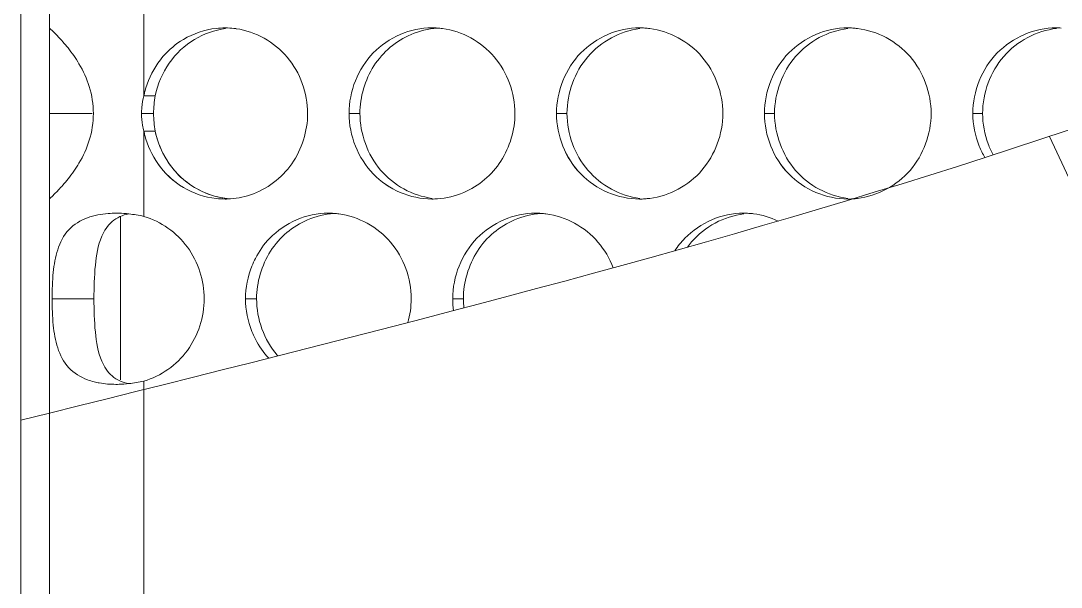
# Model space of a CAD drawing. Header units: millimetres. Extents: x 1177 to 4147, y 93 to 2194.
# Drawn here: x 1597.49 to 1633.95, y 1589.31 to 1609.16 of the extents above; entities that cross this region are included whole.
import ezdxf

# ---------------------------------------------------------------- set-up
doc = ezdxf.new("R2010")
doc.units = ezdxf.units.MM
doc.header["$LTSCALE"] = 0.1
doc.layers.get('0').update_dxf_attribs({"lineweight": 13})
doc.layers.add('标注', color=251, linetype='Continuous', lineweight=9)

msp = doc.modelspace()

# ---------------------------------------------------------------- linework, layer by layer
for p, q in [((1597.49, 1344.895), (1597.49, 1918.895)), ((1598.49, 1348.895), (1598.49, 1615.905)), ((1598.49, 1608.914), (1598.49, 1615.905)), ((1601.804, 1606.534), (1601.804, 1609.522)), ((1601.804, 1606.535), (1601.804, 1609.522)), ((1601.804, 1602.306), (1601.804, 1605.294)), ((1601.804, 1602.306), (1601.804, 1605.293)), ((1601.804, 1348.895), (1601.804, 1596.532)), ((1601.804, 1593.545), (1601.804, 1596.532)), ((1598.49, 1595.924), (1598.49, 1589.924))]:
    msp.add_line(p, q)
msp.add_arc((1812.49, 1686.895), 196.75, 204.56225, 43.01001)
at = {"layer": '标注'}
for p, q in [((1598.49, 1608.914), (1598.49, 1602.914)), ((1598.49, 1608.914), (1598.49, 1602.914)), ((1602.199, 1606.535), (1601.804, 1606.535)), ((1602.199, 1606.535), (1601.804, 1606.535)), ((1599.99, 1605.914), (1598.49, 1605.914)), ((1599.99, 1605.914), (1598.49, 1605.914)), ((1602.145, 1605.914), (1601.723, 1605.914)), ((1602.145, 1605.914), (1601.723, 1605.914)), ((1609.376, 1605.914), (1608.994, 1605.914)), ((1609.376, 1605.914), (1608.994, 1605.914)), ((1616.633, 1605.914), (1616.265, 1605.914)), ((1616.633, 1605.914), (1616.265, 1605.914)), ((1623.907, 1605.914), (1623.553, 1605.914)), ((1623.907, 1605.914), (1623.553, 1605.914)), ((1631.199, 1605.914), (1630.858, 1605.914)), ((1631.199, 1605.914), (1630.858, 1605.914)), ((1602.199, 1605.293), (1601.804, 1605.293)), ((1602.199, 1605.293), (1601.804, 1605.293)), ((1598.49, 1595.924), (1598.49, 1602.914)), ((1600.99, 1602.306), (1600.99, 1596.573)), ((1600.054, 1599.419), (1598.586, 1599.419)), ((1605.754, 1599.419), (1605.365, 1599.419)), ((1613.002, 1599.419), (1612.627, 1599.419))]:
    msp.add_line(p, q, dxfattribs=at)
for centre, radius, start, end in [((1604.65, 1606.111), 2.802, 90.0177, 96.4449), ((1604.65, 1606.111), 2.802, 90.0177, 96.4449), ((1604.649, 1606.166), 2.747, 88.1301, 90.0018), ((1604.649, 1606.166), 2.747, 88.1301, 90.0018), ((1604.651, 1606.212), 2.702, 81.8471, 88.1347), ((1604.651, 1606.212), 2.702, 81.8471, 88.1347), ((1611.9, 1606.218), 2.696, 85.9382, 89.991), ((1611.9, 1606.218), 2.696, 85.9382, 89.991), ((1611.895, 1606.155), 2.759, 82.2487, 85.9388), ((1611.895, 1606.155), 2.759, 82.2487, 85.9388), ((1619.177, 1606.207), 2.708, 86.1042, 89.9918), ((1619.177, 1606.207), 2.708, 86.1042, 89.9918), ((1619.173, 1606.146), 2.768, 82.5618, 86.1048), ((1619.173, 1606.146), 2.768, 82.5618, 86.1048), ((1626.472, 1606.195), 2.719, 86.2684, 89.9925), ((1626.472, 1606.195), 2.719, 86.2684, 89.9925), ((1626.469, 1606.137), 2.777, 82.872, 86.269), ((1626.469, 1606.137), 2.777, 82.872, 86.269), ((1633.784, 1606.185), 2.729, 86.4309, 89.9931), ((1633.784, 1606.185), 2.729, 86.4309, 89.9931), ((1604.723, 1605.938), 2.979, 165.4586, 168.4449), ((1604.723, 1605.938), 2.979, 165.4586, 168.4449), ((1604.167, 1605.911), 2.444, 165.1989, 175.0623), ((1604.167, 1605.911), 2.444, 165.1989, 175.0623), ((1605.733, 1605.915), 3.588, 170.0517, 180.0201), ((1605.733, 1605.915), 3.588, 170.0517, 180.0201), ((1604.141, 1605.914), 2.418, 175.0848, 179.9974), ((1604.141, 1605.914), 2.418, 175.0848, 179.9974), ((1604.15, 1605.915), 2.428, 180.0174, 189.8517), ((1604.15, 1605.915), 2.428, 180.0174, 189.8517), ((1605.733, 1605.913), 3.588, 179.9799, 189.9483), ((1605.733, 1605.913), 3.588, 179.9799, 189.9483), ((1604.173, 1605.919), 2.451, 189.8577, 194.7995), ((1604.173, 1605.919), 2.451, 189.8577, 194.7995), ((1604.723, 1605.89), 2.979, 191.5551, 194.5414), ((1604.723, 1605.89), 2.979, 191.5551, 194.5414), ((1619.173, 1605.682), 2.768, 273.8952, 277.4382), ((1619.173, 1605.682), 2.768, 273.8952, 277.4382), ((1626.469, 1605.691), 2.777, 273.731, 277.128), ((1626.469, 1605.691), 2.777, 273.731, 277.128), ((1604.65, 1605.717), 2.802, 263.5551, 269.9823), ((1604.65, 1605.717), 2.802, 263.5551, 269.9823), ((1604.649, 1605.662), 2.747, 269.9982, 271.8699), ((1604.649, 1605.662), 2.747, 269.9982, 271.8699), ((1611.9, 1605.61), 2.696, 270.009, 274.0618), ((1611.9, 1605.61), 2.696, 270.009, 274.0618), ((1619.177, 1605.622), 2.708, 270.0082, 273.8958), ((1619.177, 1605.622), 2.708, 270.0082, 273.8958), ((1626.472, 1605.633), 2.719, 270.0075, 273.7316), ((1626.472, 1605.633), 2.719, 270.0075, 273.7316), ((1600.787, 1597.851), 4.569, 80.5968, 83.849), ((1600.764, 1597.71), 4.712, 77.2525, 80.6025), ((1608.267, 1599.729), 2.69, 85.8545, 89.9907), ((1608.263, 1599.665), 2.754, 82.091, 85.8551), ((1615.536, 1599.717), 2.702, 86.0214, 89.9914), ((1615.532, 1599.656), 2.763, 82.4057, 86.0221), ((1622.823, 1599.706), 2.713, 86.1865, 89.9921), ((1622.819, 1599.646), 2.773, 82.7173, 86.1871), ((1600.787, 1600.987), 4.569, 276.151, 279.4032), ((1600.764, 1601.127), 4.712, 279.3975, 282.7475)]:
    msp.add_arc(centre, radius, start, end, dxfattribs=at)
msp.add_spline([(2027.49, 1819.182), (1864.296, 1806.369), (1766.772, 1737.15), (1658.757, 1615.796), (1597.49, 1595.163)], degree=3, dxfattribs=at)
for points, knots in [([(1599.529, 1607.657), (1599.415, 1607.85), (1599.231, 1608.112), (1598.975, 1608.415), (1598.816, 1608.589), (1598.684, 1608.724), (1598.593, 1608.812), (1598.54, 1608.864), (1598.513, 1608.888), (1598.501, 1608.905), (1598.49, 1608.911), (1598.49, 1608.914)], [0, 0, 0, 0, 0.411334, 0.583273, 0.72846, 0.84462, 0.929419, 0.959592, 0.981476, 0.994971, 1, 1, 1, 1]), ([(1599.529, 1607.657), (1599.415, 1607.85), (1599.231, 1608.112), (1598.975, 1608.415), (1598.816, 1608.589), (1598.684, 1608.724), (1598.593, 1608.812), (1598.54, 1608.864), (1598.513, 1608.888), (1598.501, 1608.905), (1598.49, 1608.911), (1598.49, 1608.914)], [0, 0, 0, 0, 0.411334, 0.583273, 0.72846, 0.84462, 0.929419, 0.959592, 0.981476, 0.994971, 1, 1, 1, 1]), ([(1607.542, 1605.914), (1607.542, 1606.27), (1607.413, 1606.985), (1606.879, 1607.925), (1606.051, 1608.604), (1605.377, 1608.837), (1605.034, 1608.886)], [0, 0, 0, 0, 0.253589, 0.505104, 0.753724, 1, 1, 1, 1]), ([(1607.542, 1605.914), (1607.542, 1606.27), (1607.413, 1606.985), (1606.879, 1607.925), (1606.051, 1608.604), (1605.377, 1608.837), (1605.034, 1608.886)], [0, 0, 0, 0, 0.253589, 0.505104, 0.753724, 1, 1, 1, 1]), ([(1614.809, 1605.914), (1614.809, 1606.273), (1614.677, 1606.992), (1614.136, 1607.937), (1613.296, 1608.616), (1612.613, 1608.842), (1612.267, 1608.889)], [0, 0, 0, 0, 0.253362, 0.504807, 0.753291, 1, 1, 1, 1]), ([(1614.809, 1605.914), (1614.809, 1606.273), (1614.677, 1606.992), (1614.136, 1607.937), (1613.296, 1608.616), (1612.613, 1608.842), (1612.267, 1608.889)], [0, 0, 0, 0, 0.253362, 0.504807, 0.753291, 1, 1, 1, 1]), ([(1619.187, 1608.891), (1618.839, 1608.845), (1618.154, 1608.621), (1617.309, 1607.942), (1616.766, 1606.995), (1616.633, 1606.274), (1616.633, 1605.914)], [0, 0, 0, 0, 0.246727, 0.495166, 0.746588, 1, 1, 1, 1]), ([(1619.187, 1608.891), (1618.839, 1608.845), (1618.154, 1608.621), (1617.309, 1607.942), (1616.766, 1606.995), (1616.633, 1606.274), (1616.633, 1605.914)], [0, 0, 0, 0, 0.246727, 0.495166, 0.746588, 1, 1, 1, 1]), ([(1622.094, 1605.914), (1622.094, 1606.274), (1621.96, 1606.996), (1621.415, 1607.943), (1620.567, 1608.622), (1619.88, 1608.845), (1619.532, 1608.891)], [0, 0, 0, 0, 0.253127, 0.504455, 0.753033, 1, 1, 1, 1]), ([(1622.094, 1605.914), (1622.094, 1606.274), (1621.96, 1606.996), (1621.415, 1607.943), (1620.567, 1608.622), (1619.88, 1608.845), (1619.532, 1608.891)], [0, 0, 0, 0, 0.253127, 0.504455, 0.753033, 1, 1, 1, 1]), ([(1626.481, 1608.893), (1626.132, 1608.849), (1625.442, 1608.627), (1624.59, 1607.949), (1624.041, 1606.999), (1623.907, 1606.275), (1623.907, 1605.914)], [0, 0, 0, 0, 0.246977, 0.49551, 0.746818, 1, 1, 1, 1]), ([(1626.481, 1608.893), (1626.132, 1608.849), (1625.442, 1608.627), (1624.59, 1607.949), (1624.041, 1606.999), (1623.907, 1606.275), (1623.907, 1605.914)], [0, 0, 0, 0, 0.246977, 0.49551, 0.746818, 1, 1, 1, 1]), ([(1629.395, 1605.914), (1629.395, 1606.275), (1629.261, 1607), (1628.71, 1607.949), (1627.855, 1608.627), (1627.163, 1608.849), (1626.813, 1608.893)], [0, 0, 0, 0, 0.2529, 0.504114, 0.752785, 1, 1, 1, 1]), ([(1629.395, 1605.914), (1629.395, 1606.275), (1629.261, 1607), (1628.71, 1607.949), (1627.855, 1608.627), (1627.163, 1608.849), (1626.813, 1608.893)], [0, 0, 0, 0, 0.2529, 0.504114, 0.752785, 1, 1, 1, 1]), ([(1633.793, 1608.894), (1633.441, 1608.852), (1632.746, 1608.633), (1631.887, 1607.955), (1631.334, 1607.003), (1631.199, 1606.276), (1631.199, 1605.914)], [0, 0, 0, 0, 0.247217, 0.495842, 0.747041, 1, 1, 1, 1]), ([(1633.793, 1608.894), (1633.441, 1608.852), (1632.746, 1608.633), (1631.887, 1607.955), (1631.334, 1607.003), (1631.199, 1606.276), (1631.199, 1605.914)], [0, 0, 0, 0, 0.247217, 0.495842, 0.747041, 1, 1, 1, 1]), ([(1603.581, 1608.51), (1603.231, 1608.302), (1602.616, 1607.718), (1602.282, 1606.94), (1602.199, 1606.535)], [0, 0, 0, 0, 0.496153, 1, 1, 1, 1]), ([(1603.581, 1608.51), (1603.231, 1608.302), (1602.616, 1607.718), (1602.282, 1606.94), (1602.199, 1606.535)], [0, 0, 0, 0, 0.496153, 1, 1, 1, 1]), ([(1603.188, 1608.51), (1602.924, 1608.353), (1602.605, 1608.082), (1602.353, 1607.758), (1602.294, 1607.674)], [0, 0, 0, 0, 0.747671, 1, 1, 1, 1]), ([(1603.188, 1608.51), (1602.924, 1608.353), (1602.605, 1608.082), (1602.353, 1607.758), (1602.294, 1607.674)], [0, 0, 0, 0, 0.747671, 1, 1, 1, 1]), ([(1611.168, 1608.683), (1610.905, 1608.57), (1610.405, 1608.264), (1609.639, 1607.385), (1609.376, 1606.493), (1609.376, 1605.914)], [0, 0, 0, 0, 0.248135, 0.498077, 1, 1, 1, 1]), ([(1611.168, 1608.683), (1610.905, 1608.57), (1610.405, 1608.264), (1609.639, 1607.385), (1609.376, 1606.493), (1609.376, 1605.914)], [0, 0, 0, 0, 0.248135, 0.498077, 1, 1, 1, 1]), ([(1600.034, 1605.914), (1600.034, 1606.231), (1599.936, 1606.845), (1599.678, 1607.405), (1599.529, 1607.657)], [0, 0, 0, 0, 0.519273, 1, 1, 1, 1]), ([(1600.034, 1605.914), (1600.034, 1606.231), (1599.936, 1606.845), (1599.678, 1607.405), (1599.529, 1607.657)], [0, 0, 0, 0, 0.519273, 1, 1, 1, 1]), ([(1599.529, 1604.171), (1599.678, 1604.423), (1599.936, 1604.983), (1600.034, 1605.597), (1600.034, 1605.914)], [0, 0, 0, 0, 0.480727, 1, 1, 1, 1]), ([(1599.529, 1604.171), (1599.678, 1604.423), (1599.936, 1604.983), (1600.034, 1605.597), (1600.034, 1605.914)], [0, 0, 0, 0, 0.480727, 1, 1, 1, 1]), ([(1605.535, 1603.062), (1605.824, 1603.161), (1606.377, 1603.452), (1607.244, 1604.343), (1607.542, 1605.298), (1607.542, 1605.914)], [0, 0, 0, 0, 0.248219, 0.498355, 1, 1, 1, 1]), ([(1605.535, 1603.062), (1605.824, 1603.161), (1606.377, 1603.452), (1607.244, 1604.343), (1607.542, 1605.298), (1607.542, 1605.914)], [0, 0, 0, 0, 0.248219, 0.498355, 1, 1, 1, 1]), ([(1609.376, 1605.914), (1609.376, 1605.555), (1609.507, 1604.837), (1610.045, 1603.892), (1610.883, 1603.213), (1611.564, 1602.986), (1611.909, 1602.939)], [0, 0, 0, 0, 0.253649, 0.50519, 0.753532, 1, 1, 1, 1]), ([(1609.376, 1605.914), (1609.376, 1605.555), (1609.507, 1604.837), (1610.045, 1603.892), (1610.883, 1603.213), (1611.564, 1602.986), (1611.909, 1602.939)], [0, 0, 0, 0, 0.253649, 0.50519, 0.753532, 1, 1, 1, 1]), ([(1613.012, 1603.146), (1613.275, 1603.259), (1613.776, 1603.564), (1614.545, 1604.443), (1614.809, 1605.335), (1614.809, 1605.914)], [0, 0, 0, 0, 0.248395, 0.498438, 1, 1, 1, 1]), ([(1613.012, 1603.146), (1613.275, 1603.259), (1613.776, 1603.564), (1614.545, 1604.443), (1614.809, 1605.335), (1614.809, 1605.914)], [0, 0, 0, 0, 0.248395, 0.498438, 1, 1, 1, 1]), ([(1616.633, 1605.914), (1616.633, 1605.554), (1616.766, 1604.833), (1617.309, 1603.886), (1618.154, 1603.207), (1618.839, 1602.983), (1619.187, 1602.937)], [0, 0, 0, 0, 0.253412, 0.504834, 0.753273, 1, 1, 1, 1]), ([(1616.633, 1605.914), (1616.633, 1605.554), (1616.766, 1604.833), (1617.309, 1603.886), (1618.154, 1603.207), (1618.839, 1602.983), (1619.187, 1602.937)], [0, 0, 0, 0, 0.253412, 0.504834, 0.753273, 1, 1, 1, 1]), ([(1619.532, 1602.937), (1619.88, 1602.983), (1620.567, 1603.207), (1621.415, 1603.885), (1621.96, 1604.832), (1622.094, 1605.554), (1622.094, 1605.914)], [0, 0, 0, 0, 0.246967, 0.495545, 0.746873, 1, 1, 1, 1]), ([(1619.532, 1602.937), (1619.88, 1602.983), (1620.567, 1603.207), (1621.415, 1603.885), (1621.96, 1604.832), (1622.094, 1605.554), (1622.094, 1605.914)], [0, 0, 0, 0, 0.246967, 0.495545, 0.746873, 1, 1, 1, 1]), ([(1623.907, 1605.914), (1623.907, 1605.553), (1624.041, 1604.829), (1624.59, 1603.879), (1625.442, 1603.201), (1626.132, 1602.979), (1626.481, 1602.935)], [0, 0, 0, 0, 0.253182, 0.50449, 0.753023, 1, 1, 1, 1]), ([(1623.907, 1605.914), (1623.907, 1605.553), (1624.041, 1604.829), (1624.59, 1603.879), (1625.442, 1603.201), (1626.132, 1602.979), (1626.481, 1602.935)], [0, 0, 0, 0, 0.253182, 0.50449, 0.753023, 1, 1, 1, 1]), ([(1626.813, 1602.935), (1627.163, 1602.979), (1627.855, 1603.201), (1628.71, 1603.879), (1629.261, 1604.828), (1629.395, 1605.553), (1629.395, 1605.914)], [0, 0, 0, 0, 0.247215, 0.495886, 0.7471, 1, 1, 1, 1]), ([(1626.813, 1602.935), (1627.163, 1602.979), (1627.855, 1603.201), (1628.71, 1603.879), (1629.261, 1604.828), (1629.395, 1605.553), (1629.395, 1605.914)], [0, 0, 0, 0, 0.247215, 0.495886, 0.7471, 1, 1, 1, 1]), ([(1631.199, 1605.914), (1631.199, 1605.552), (1631.293, 1605.046), (1631.501, 1604.584), (1631.567, 1604.459)], [0, 0, 0, 0, 0.2529595, 0.3507511, 0.3507511, 0.3507511, 0.3507511]), ([(1631.199, 1605.914), (1631.199, 1605.552), (1631.293, 1605.046), (1631.501, 1604.584), (1631.567, 1604.459)], [0, 0, 0, 0, 0.2529595, 0.3507511, 0.3507511, 0.3507511, 0.3507511]), ([(1602.199, 1605.293), (1602.322, 1604.692), (1602.801, 1603.821), (1603.828, 1603.133), (1604.425, 1602.966), (1604.726, 1602.932)], [0, 0, 0, 0, 0.502195, 0.75184, 1, 1, 1, 1]), ([(1602.199, 1605.293), (1602.282, 1604.888), (1602.616, 1604.11), (1603.231, 1603.526), (1603.581, 1603.318)], [0, 0, 0, 0, 0.503847, 1, 1, 1, 1]), ([(1609.218, 1604.767), (1609.362, 1604.409), (1609.783, 1603.74), (1610.438, 1603.296), (1610.789, 1603.146)], [0, 0, 0, 0, 0.502933, 1, 1, 1, 1]), ([(1616.489, 1604.767), (1616.633, 1604.408), (1617.056, 1603.74), (1617.712, 1603.296), (1618.064, 1603.146)], [0, 0, 0, 0, 0.5027, 1, 1, 1, 1]), ([(1623.778, 1604.767), (1623.922, 1604.408), (1624.347, 1603.739), (1625.004, 1603.296), (1625.356, 1603.146)], [0, 0, 0, 0, 0.502476, 1, 1, 1, 1]), ([(1598.49, 1602.914), (1598.49, 1602.917), (1598.501, 1602.923), (1598.513, 1602.94), (1598.54, 1602.964), (1598.593, 1603.016), (1598.684, 1603.104), (1598.816, 1603.239), (1598.975, 1603.413), (1599.231, 1603.716), (1599.415, 1603.978), (1599.529, 1604.171)], [0, 0, 0, 0, 0.005029, 0.018524, 0.040408, 0.070581, 0.15538, 0.27154, 0.416727, 0.588666, 1, 1, 1, 1]), ([(1598.49, 1602.914), (1598.49, 1602.917), (1598.501, 1602.923), (1598.513, 1602.94), (1598.54, 1602.964), (1598.593, 1603.016), (1598.684, 1603.104), (1598.816, 1603.239), (1598.975, 1603.413), (1599.231, 1603.716), (1599.415, 1603.978), (1599.529, 1604.171)], [0, 0, 0, 0, 0.005029, 0.018524, 0.040408, 0.070581, 0.15538, 0.27154, 0.416727, 0.588666, 1, 1, 1, 1]), ([(1602.294, 1604.155), (1602.528, 1603.82), (1603.137, 1603.242), (1603.934, 1602.978), (1604.336, 1602.932)], [0, 0, 0, 0, 0.502556, 1, 1, 1, 1]), ([(1602.294, 1604.155), (1602.353, 1604.07), (1602.605, 1603.746), (1602.924, 1603.475), (1603.188, 1603.318)], [0, 0, 0, 0, 0.252329, 1, 1, 1, 1]), ([(1599.826, 1602.257), (1599.583, 1602.167), (1599.114, 1601.881), (1598.865, 1601.392), (1598.783, 1601.138)], [0, 0, 0, 0, 0.492021, 1, 1, 1, 1]), ([(1600.826, 1602.419), (1600.735, 1602.419), (1600.397, 1602.406), (1600.058, 1602.344), (1599.826, 1602.257)], [0, 0, 0, 0, 0.267795, 1, 1, 1, 1]), ([(1601.27, 1602.394), (1601.061, 1602.356), (1600.65, 1602.174), (1600.412, 1601.802), (1600.329, 1601.608)], [0, 0, 0, 0, 0.503158, 1, 1, 1, 1]), ([(1601.276, 1602.394), (1601.163, 1602.406), (1601.013, 1602.417), (1600.863, 1602.419), (1600.826, 1602.419)], [0, 0, 0, 0, 0.755047, 1, 1, 1, 1]), ([(1603.915, 1599.419), (1603.915, 1600.053), (1603.512, 1601.345), (1602.401, 1602.132), (1601.804, 1602.306)], [0, 0, 0, 0, 0.504977, 1, 1, 1, 1]), ([(1611.173, 1599.419), (1611.173, 1599.777), (1611.042, 1600.495), (1610.504, 1601.438), (1609.667, 1602.118), (1608.987, 1602.345), (1608.642, 1602.393)], [0, 0, 0, 0, 0.253482, 0.504988, 0.753424, 1, 1, 1, 1]), ([(1618.25, 1600.502), (1618.126, 1600.831), (1617.767, 1601.45), (1616.929, 1602.123), (1616.244, 1602.349), (1615.897, 1602.395)], [0.2587646, 0.2587646, 0.2587646, 0.2587646, 0.5046297, 0.7531611, 1, 1, 1, 1]), ([(1622.832, 1602.397), (1622.484, 1602.352), (1621.796, 1602.129), (1621.172, 1601.63), (1620.903, 1601.291), (1620.858, 1601.229)], [0, 0, 0, 0, 0.2468537, 0.4953398, 0.549174, 0.549174, 0.549174, 0.549174]), ([(1607.544, 1602.188), (1607.281, 1602.075), (1606.782, 1601.769), (1606.016, 1600.89), (1605.754, 1599.998), (1605.754, 1599.419)], [0, 0, 0, 0, 0.248013, 0.497923, 1, 1, 1, 1]), ([(1614.797, 1602.188), (1614.533, 1602.075), (1614.033, 1601.769), (1613.266, 1600.89), (1613.002, 1599.998), (1613.002, 1599.419)], [0, 0, 0, 0, 0.248254, 0.498229, 1, 1, 1, 1]), ([(1600.329, 1601.608), (1600.192, 1601.289), (1600.075, 1600.545), (1600.054, 1599.81), (1600.054, 1599.419)], [0, 0, 0, 0, 0.47064, 1, 1, 1, 1]), ([(1606.214, 1601.539), (1606.013, 1601.331), (1605.785, 1601.009), (1605.625, 1600.657), (1605.589, 1600.566)], [0, 0, 0, 0, 0.747989, 1, 1, 1, 1]), ([(1598.783, 1601.138), (1598.701, 1600.881), (1598.607, 1600.306), (1598.586, 1599.728), (1598.586, 1599.419)], [0, 0, 0, 0, 0.466285, 1, 1, 1, 1]), ([(1598.586, 1599.419), (1598.586, 1599.11), (1598.607, 1598.532), (1598.701, 1597.956), (1598.783, 1597.699)], [0, 0, 0, 0, 0.533715, 1, 1, 1, 1]), ([(1600.054, 1599.419), (1600.054, 1599.028), (1600.075, 1598.293), (1600.192, 1597.549), (1600.329, 1597.229)], [0, 0, 0, 0, 0.52936, 1, 1, 1, 1]), ([(1601.804, 1596.532), (1602.401, 1596.706), (1603.512, 1597.492), (1603.915, 1598.784), (1603.915, 1599.419)], [0, 0, 0, 0, 0.495023, 1, 1, 1, 1]), ([(1605.754, 1599.419), (1605.754, 1599.061), (1605.885, 1598.343), (1606.249, 1597.701), (1606.488, 1597.423), (1606.495, 1597.414)], [0, 0, 0, 0, 0.2537706, 0.5053719, 0.5130778, 0.5130778, 0.5130778, 0.5130778]), ([(1605.589, 1598.272), (1605.625, 1598.181), (1605.779, 1597.844), (1605.993, 1597.534), (1606.18, 1597.334)], [0, 0, 0, 0, 0.2520111, 0.9569888, 0.9569888, 0.9569888, 0.9569888]), ([(1598.783, 1597.699), (1598.865, 1597.446), (1599.114, 1596.957), (1599.583, 1596.67), (1599.826, 1596.58)], [0, 0, 0, 0, 0.507979, 1, 1, 1, 1]), ([(1600.329, 1597.229), (1600.412, 1597.036), (1600.65, 1596.663), (1601.061, 1596.482), (1601.27, 1596.443)], [0, 0, 0, 0, 0.496842, 1, 1, 1, 1]), ([(1600.063, 1596.507), (1600.122, 1596.492), (1600.373, 1596.439), (1600.631, 1596.419), (1600.826, 1596.419)], [0, 0, 0, 0, 0.237726, 1, 1, 1, 1]), ([(1600.826, 1596.419), (1600.863, 1596.419), (1601.013, 1596.421), (1601.163, 1596.432), (1601.276, 1596.444)], [0, 0, 0, 0, 0.244953, 1, 1, 1, 1])]:
    msp.add_open_spline(points, degree=3, knots=knots, dxfattribs=at)
for points in [[(1604.336, 1608.896), (1603.934, 1608.851), (1603.535, 1608.716), (1603.188, 1608.51)], [(1604.336, 1608.896), (1603.934, 1608.851), (1603.535, 1608.716), (1603.188, 1608.51)], [(1604.66, 1608.887), (1604.283, 1608.836), (1603.909, 1608.705), (1603.581, 1608.51)], [(1604.66, 1608.887), (1604.283, 1608.836), (1603.909, 1608.705), (1603.581, 1608.51)], [(1611.9, 1608.914), (1611.522, 1608.914), (1611.137, 1608.831), (1610.789, 1608.682)], [(1611.9, 1608.914), (1611.522, 1608.914), (1611.137, 1608.831), (1610.789, 1608.682)], [(1612.086, 1608.907), (1611.772, 1608.885), (1611.458, 1608.807), (1611.168, 1608.683)], [(1612.086, 1608.907), (1611.772, 1608.885), (1611.458, 1608.807), (1611.168, 1608.683)], [(1619.178, 1608.914), (1618.799, 1608.914), (1618.413, 1608.831), (1618.064, 1608.682)], [(1619.178, 1608.914), (1618.799, 1608.914), (1618.413, 1608.831), (1618.064, 1608.682)], [(1626.473, 1608.914), (1626.093, 1608.914), (1625.706, 1608.831), (1625.356, 1608.682)], [(1626.473, 1608.914), (1626.093, 1608.914), (1625.706, 1608.831), (1625.356, 1608.682)], [(1633.784, 1608.914), (1633.403, 1608.914), (1633.016, 1608.831), (1632.665, 1608.682)], [(1633.784, 1608.914), (1633.403, 1608.914), (1633.016, 1608.831), (1632.665, 1608.682)], [(1610.789, 1608.682), (1610.438, 1608.532), (1610.11, 1608.309), (1609.844, 1608.035)], [(1610.789, 1608.682), (1610.438, 1608.532), (1610.11, 1608.309), (1609.844, 1608.035)], [(1618.064, 1608.682), (1617.712, 1608.532), (1617.383, 1608.309), (1617.117, 1608.035)], [(1618.064, 1608.682), (1617.712, 1608.532), (1617.383, 1608.309), (1617.117, 1608.035)], [(1625.356, 1608.682), (1625.004, 1608.532), (1624.674, 1608.309), (1624.407, 1608.035)], [(1625.356, 1608.682), (1625.004, 1608.532), (1624.674, 1608.309), (1624.407, 1608.035)], [(1632.665, 1608.682), (1632.312, 1608.532), (1631.982, 1608.309), (1631.714, 1608.035)], [(1632.665, 1608.682), (1632.312, 1608.532), (1631.982, 1608.309), (1631.714, 1608.035)], [(1609.844, 1608.035), (1609.576, 1607.758), (1609.361, 1607.419), (1609.218, 1607.061)], [(1609.844, 1608.035), (1609.576, 1607.758), (1609.361, 1607.419), (1609.218, 1607.061)], [(1617.117, 1608.035), (1616.848, 1607.758), (1616.633, 1607.419), (1616.489, 1607.061)], [(1617.117, 1608.035), (1616.848, 1607.758), (1616.633, 1607.419), (1616.489, 1607.061)], [(1624.407, 1608.035), (1624.138, 1607.758), (1623.922, 1607.42), (1623.778, 1607.061)], [(1624.407, 1608.035), (1624.138, 1607.758), (1623.922, 1607.42), (1623.778, 1607.061)], [(1631.714, 1608.035), (1631.444, 1607.758), (1631.228, 1607.42), (1631.083, 1607.061)], [(1631.714, 1608.035), (1631.444, 1607.758), (1631.228, 1607.42), (1631.083, 1607.061)], [(1602.294, 1607.674), (1602.087, 1607.376), (1601.93, 1607.037), (1601.839, 1606.686)], [(1602.294, 1607.674), (1602.087, 1607.376), (1601.93, 1607.037), (1601.839, 1606.686)], [(1609.218, 1607.061), (1609.073, 1606.7), (1608.994, 1606.304), (1608.994, 1605.914)], [(1609.218, 1607.061), (1609.073, 1606.7), (1608.994, 1606.304), (1608.994, 1605.914)], [(1616.489, 1607.061), (1616.344, 1606.7), (1616.265, 1606.304), (1616.265, 1605.914)], [(1616.489, 1607.061), (1616.344, 1606.7), (1616.265, 1606.304), (1616.265, 1605.914)], [(1623.778, 1607.061), (1623.632, 1606.7), (1623.553, 1606.304), (1623.553, 1605.914)], [(1623.778, 1607.061), (1623.632, 1606.7), (1623.553, 1606.304), (1623.553, 1605.914)], [(1631.083, 1607.061), (1630.937, 1606.7), (1630.858, 1606.304), (1630.858, 1605.914)], [(1631.083, 1607.061), (1630.937, 1606.7), (1630.858, 1606.304), (1630.858, 1605.914)], [(1608.994, 1605.914), (1608.994, 1605.524), (1609.073, 1605.128), (1609.218, 1604.767)], [(1608.994, 1605.914), (1608.994, 1605.524), (1609.073, 1605.128), (1609.218, 1604.767)], [(1616.265, 1605.914), (1616.265, 1605.524), (1616.344, 1605.128), (1616.489, 1604.767)], [(1616.265, 1605.914), (1616.265, 1605.524), (1616.344, 1605.128), (1616.489, 1604.767)], [(1623.553, 1605.914), (1623.553, 1605.524), (1623.632, 1605.128), (1623.778, 1604.767)], [(1623.553, 1605.914), (1623.553, 1605.524), (1623.632, 1605.128), (1623.778, 1604.767)], [(1630.858, 1605.914), (1630.858, 1605.524), (1630.937, 1605.128), (1631.083, 1604.767)], [(1630.858, 1605.914), (1630.858, 1605.524), (1630.937, 1605.128), (1631.083, 1604.767)], [(1601.839, 1605.142), (1601.93, 1604.791), (1602.087, 1604.452), (1602.294, 1604.155)], [(1601.839, 1605.142), (1601.93, 1604.791), (1602.087, 1604.452), (1602.294, 1604.155)], [(1609.218, 1604.767), (1609.361, 1604.409), (1609.576, 1604.071), (1609.844, 1603.793)], [(1616.489, 1604.767), (1616.633, 1604.409), (1616.848, 1604.07), (1617.117, 1603.793)], [(1623.778, 1604.767), (1623.922, 1604.408), (1624.138, 1604.07), (1624.407, 1603.793)], [(1631.083, 1604.767), (1631.139, 1604.629), (1631.204, 1604.495), (1631.28, 1604.366)], [(1631.083, 1604.767), (1631.139, 1604.63), (1631.204, 1604.495), (1631.28, 1604.367)], [(1609.844, 1603.793), (1610.11, 1603.519), (1610.438, 1603.296), (1610.789, 1603.146)], [(1617.117, 1603.793), (1617.383, 1603.519), (1617.712, 1603.296), (1618.064, 1603.146)], [(1624.407, 1603.793), (1624.674, 1603.519), (1625.004, 1603.296), (1625.356, 1603.146)], [(1603.188, 1603.318), (1603.535, 1603.112), (1603.934, 1602.978), (1604.336, 1602.932)], [(1603.581, 1603.318), (1603.927, 1603.112), (1604.326, 1602.978), (1604.726, 1602.932)], [(1604.739, 1602.916), (1605.009, 1602.925), (1605.28, 1602.976), (1605.535, 1603.062)], [(1604.739, 1602.916), (1605.009, 1602.925), (1605.28, 1602.976), (1605.535, 1603.062)], [(1610.789, 1603.146), (1611.137, 1602.997), (1611.522, 1602.914), (1611.9, 1602.914)], [(1610.789, 1603.146), (1611.137, 1602.997), (1611.522, 1602.914), (1611.9, 1602.914)], [(1612.09, 1602.921), (1612.406, 1602.943), (1612.721, 1603.022), (1613.012, 1603.146)], [(1612.09, 1602.921), (1612.406, 1602.943), (1612.721, 1603.022), (1613.012, 1603.146)], [(1618.064, 1603.146), (1618.413, 1602.997), (1618.799, 1602.914), (1619.178, 1602.914)], [(1618.064, 1603.146), (1618.413, 1602.997), (1618.799, 1602.914), (1619.178, 1602.914)], [(1625.356, 1603.146), (1625.706, 1602.997), (1626.093, 1602.914), (1626.473, 1602.914)], [(1625.356, 1603.146), (1625.706, 1602.997), (1626.093, 1602.914), (1626.473, 1602.914)], [(1608.268, 1602.419), (1607.89, 1602.419), (1607.505, 1602.336), (1607.158, 1602.187)], [(1608.457, 1602.412), (1608.145, 1602.389), (1607.832, 1602.311), (1607.544, 1602.188)], [(1615.537, 1602.419), (1615.158, 1602.419), (1614.772, 1602.336), (1614.424, 1602.187)], [(1615.72, 1602.412), (1615.404, 1602.39), (1615.088, 1602.312), (1614.797, 1602.188)], [(1622.823, 1602.419), (1622.443, 1602.419), (1622.057, 1602.336), (1621.708, 1602.187)], [(1624.037, 1602.143), (1623.763, 1602.272), (1623.469, 1602.359), (1623.17, 1602.397)], [(1607.158, 1602.187), (1606.807, 1602.037), (1606.479, 1601.814), (1606.214, 1601.539)], [(1614.424, 1602.187), (1614.073, 1602.037), (1613.744, 1601.814), (1613.478, 1601.539)], [(1621.708, 1602.187), (1621.356, 1602.037), (1621.027, 1601.814), (1620.76, 1601.539)], [(1613.478, 1601.539), (1613.21, 1601.262), (1612.995, 1600.924), (1612.851, 1600.566)], [(1620.76, 1601.539), (1620.631, 1601.407), (1620.514, 1601.26), (1620.412, 1601.103)], [(1605.589, 1600.566), (1605.444, 1600.204), (1605.365, 1599.808), (1605.365, 1599.419)], [(1612.851, 1600.566), (1612.706, 1600.205), (1612.627, 1599.809), (1612.627, 1599.419)], [(1605.365, 1599.419), (1605.365, 1599.029), (1605.444, 1598.633), (1605.589, 1598.272)], [(1611.054, 1598.582), (1611.132, 1598.856), (1611.173, 1599.139), (1611.173, 1599.419)], [(1612.627, 1599.419), (1612.627, 1599.28), (1612.637, 1599.14), (1612.657, 1599.001)], [(1613.002, 1599.419), (1613.002, 1599.311), (1613.008, 1599.203), (1613.02, 1599.096)], [(1599.826, 1596.58), (1599.903, 1596.552), (1599.983, 1596.527), (1600.063, 1596.507)]]:
    msp.add_open_spline(points, degree=3, dxfattribs=at)

doc.saveas('drawing.dxf')
